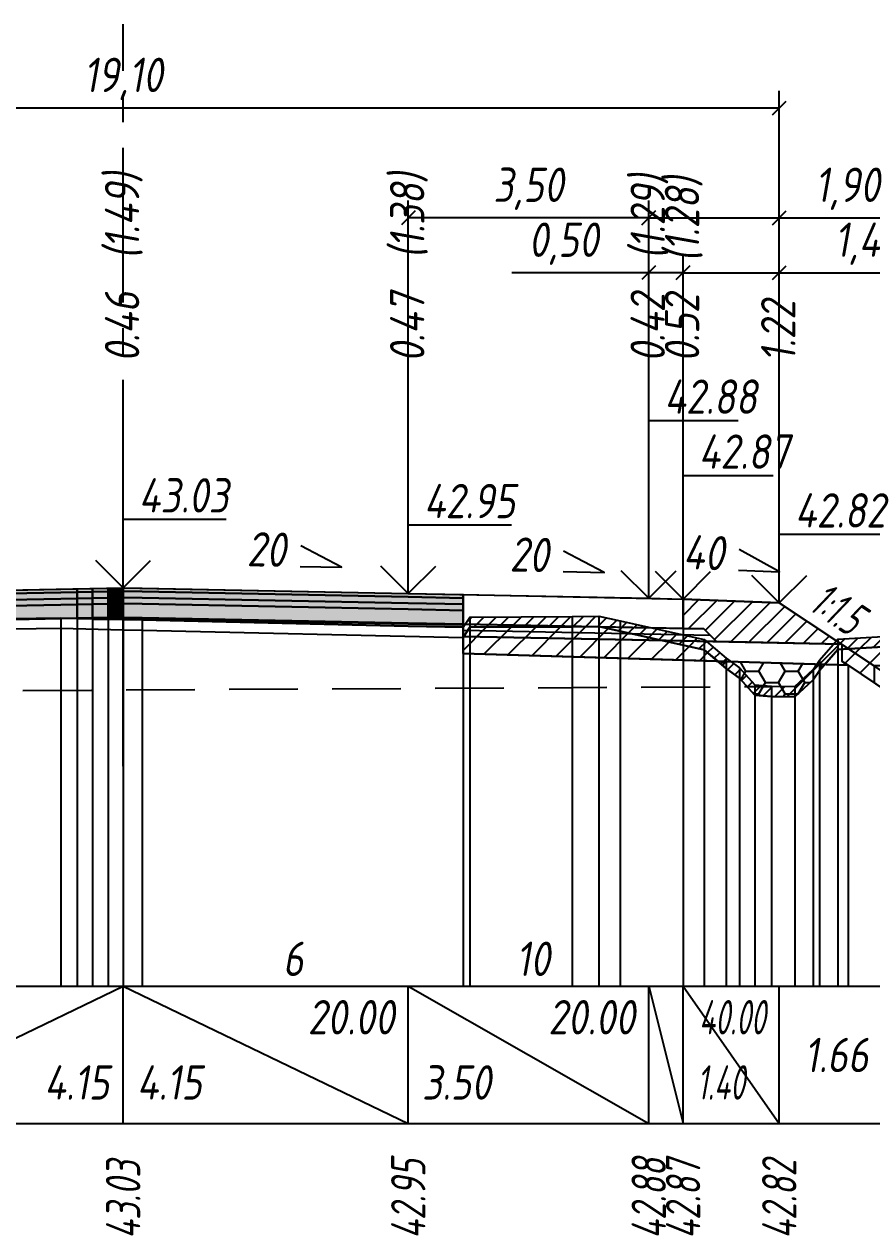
# Model space of a CAD drawing. Extents: x -717 to 1451, y -133302 to 233.
# Drawn here: x 154.7 to 216.3, y -88394.2 to -88306 of the extents above; entities that cross this region are included whole.
import ezdxf
from ezdxf.enums import TextEntityAlignment as Align

# ---------------------------------------------------------------- set-up
doc = ezdxf.new("R2010")
doc.units = 0
doc.linetypes.add('осевая2', pattern=[1.125, 0.75, -0.125, 0.125, -0.125])
doc.linetypes.add('штриховая', pattern=[0.75, 0.5, -0.25])
for name, color, linetype in [('Интерполированный поперечник', 2, 'Continuous'), ('Код_514', 1, 'Continuous'), ('Контур_0', 7, 'Continuous'), ('Контур_2521', 7, 'Continuous'), ('Контур_2564', 7, 'Continuous'), ('Контур_2660', 7, 'Continuous'), ('Контур_2665', 7, 'Continuous'), ('Контур_400', 7, 'Continuous'), ('Контур_508', 7, 'Continuous'), ('Контур_512', 7, 'Continuous'), ('Контур_513', 7, 'Continuous'), ('Контур_818', 7, 'Continuous'), ('Красный поперечник', 1, 'Continuous'), ('Объём_2501', 7, 'Continuous'), ('Объём_2564', 7, 'Continuous'), ('Объём_2650', 7, 'Continuous'), ('Объём_2660', 7, 'Continuous'), ('Объём_2661', 7, 'Continuous'), ('Объём_2665', 7, 'Continuous'), ('Объём_2666', 7, 'Continuous'), ('Объём_2667', 7, 'Continuous'), ('Объём_2668', 7, 'Continuous'), ('Объём_2669', 7, 'Continuous'), ('Объём_2675', 7, 'Continuous'), ('Объём_2753', 7, 'Continuous'), ('Ось', 1, 'осевая2'), ('Откосы', 7, 'Continuous'), ('Отметки покрытия', 7, 'Continuous'), ('Рабочие отметки', 7, 'Continuous'), ('Рабочие отметки доп.', 7, 'Continuous'), ('Слои выравнивания', 7, 'Continuous'), ('Таблица', 7, 'Continuous'), ('Уклоны проезжей части', 7, 'Continuous'), ('Черный поперечник', 3, 'Continuous')]:
    doc.layers.add(name, color=color, linetype=linetype)
for name, color, linetype, true_color in [('Контур_2540', 2, 'Continuous', 0xffff00), ('Контур_2560', 2, 'Continuous', 0xffff00), ('Контур_2561', 7, 'Continuous', 0xff8040), ('Контур_2562', 3, 'Continuous', 0x00ff00), ('Контур_2563', 7, 'Continuous', 0xff8000), ('Контур_2570', 7, 'Continuous', 0x80ff00), ('Контур_2583', 3, 'Continuous', 0x00ff00), ('Контур_2725', 7, 'Continuous', 0x323232), ('Контур_2736', 4, 'Continuous', 0x00ffff), ('Контур_2737', 4, 'Continuous', 0x00ffff), ('Контур_2738', 4, 'Continuous', 0x00ffff), ('Контур_2739', 4, 'Continuous', 0x00ffff), ('Контур_2745', 7, 'Continuous', 0xa4ffff), ('Контур_2747', 4, 'Continuous', 0x00ffff), ('Контур_2748', 4, 'Continuous', 0x00ffff), ('Контур_2749', 4, 'Continuous', 0x00ffff), ('Контур_2760', 7, 'Continuous', 0x323232), ('Контур_2761', 7, 'Continuous', 0x323232), ('Контур_2762', 7, 'Continuous', 0x323232), ('Контур_2763', 7, 'Continuous', 0x323232), ('Контур_2764', 7, 'Continuous', 0x323232), ('Контур_2765', 7, 'Continuous', 0x323232), ('Контур_402', 7, 'Continuous', 0xff6464), ('Контур_703', 4, 'Continuous', 0x00ffff), ('Контур_705', 4, 'Continuous', 0x00ffff), ('Объём_2500', 7, 'Continuous', 0xc0c0c0), ('Объём_2520', 7, 'Continuous', 0x80ffff), ('Объём_2540', 2, 'Continuous', 0xffff00), ('Объём_2560', 2, 'Continuous', 0xffff00), ('Объём_2561', 7, 'Continuous', 0xff8040), ('Объём_2562', 3, 'Continuous', 0x00ff00), ('Объём_2563', 7, 'Continuous', 0xff8000), ('Объём_2570', 7, 'Continuous', 0x80ff00), ('Объём_2583', 3, 'Continuous', 0x00ff00), ('Объём_2593', 3, 'Continuous', 0x00ff00), ('Объём_2600', 7, 'Continuous', 0x808000), ('Объём_2746', 2, 'Continuous', 0xffff00)]:
    doc.layers.add(name, color=color, linetype=linetype, true_color=true_color)
doc.styles.get("Standard").update_dxf_attribs({"font": 'txt', "height": 2.5})
doc.styles.add('М', font='romand.shx', dxfattribs={"width": 0.8, "oblique": 10, "height": 2.5})
doc.dimstyles.new('ISO-25', dxfattribs={"dimtxt": 2.5, "dimasz": 2.5, "dimexe": 1.25, "dimexo": 0.625, "dimtad": 1, "dimtxsty": 'Standard', "dimcen": 2.5, "dimadec": 0, "dimazin": 0, "dimtfac": 1, "dimtmove": 0, "dimatfit": 3, "dimfxl": 1, "dimarcsym": 0})

# ---------------------------------------------------------------- blocks, each defined once
blk = doc.blocks.new('_Oblique')
at = {"color": 0, "linetype": 'ByBlock', "lineweight": -2}
blk.add_line((-0.5, -0.5), (0.5, 0.5), dxfattribs=at)
blk = doc.blocks.new('*D1723')
at = {"color": 0, "lineweight": -2, "transparency": 16777216}
for p, q in [((202.607, -88347.243), (202.607, -88322.803)), ((209.607, -88347.523), (209.607, -88322.803)), ((202.607, -88324.053), (209.607, -88324.053)), ((209.607, -88324.053), (219.548, -88324.053))]:
    blk.add_line(p, q, dxfattribs=at)
at = {"layer": 'Defpoints', "color": 0, "transparency": 16777216}
for p in [(209.607, -88324.053), (202.607, -88347.868), (209.607, -88348.148)]:
    blk.add_point(p, dxfattribs=at)
at = {"color": 0, "lineweight": -2, "transparency": 16777216, "rotation": 180}
blk.add_blockref('_Oblique', (202.607, -88324.053), dxfattribs=at)
at = {"color": 0, "lineweight": -2, "transparency": 16777216}
blk.add_blockref('_Oblique', (209.607, -88324.053), dxfattribs=at)
at = {"color": 0, "transparency": 16777216, "insert": (216.008, -88321.94), "char_height": 2.5, "width": 8.75, "attachment_point": 5, "style": 'М'}
blk.add_mtext('1,40', dxfattribs=at)
blk = doc.blocks.new('*D1725')
at = {"color": 0, "lineweight": -2, "transparency": 16777216}
for p, q in [((200.107, -88347.193), (200.107, -88322.803)), ((202.607, -88347.243), (202.607, -88322.803)), ((200.107, -88324.053), (190.15, -88324.053)), ((202.607, -88324.053), (200.107, -88324.053))]:
    blk.add_line(p, q, dxfattribs=at)
at = {"layer": 'Defpoints', "color": 0, "transparency": 16777216}
for p in [(202.607, -88324.053), (200.107, -88347.818), (202.607, -88347.868)]:
    blk.add_point(p, dxfattribs=at)
at = {"color": 0, "lineweight": -2, "transparency": 16777216, "rotation": 180}
blk.add_blockref('_Oblique', (200.107, -88324.053), dxfattribs=at)
at = {"color": 0, "lineweight": -2, "transparency": 16777216}
blk.add_blockref('_Oblique', (202.607, -88324.053), dxfattribs=at)
at = {"color": 0, "transparency": 16777216, "insert": (193.912, -88321.94), "char_height": 2.5, "width": 9.16667, "attachment_point": 5, "style": 'М'}
blk.add_mtext('0,50', dxfattribs=at)
blk = doc.blocks.new('*D1727')
at = {"color": 0, "lineweight": -2, "transparency": 16777216}
for p, q in [((182.607, -88346.843), (182.607, -88318.803)), ((200.107, -88347.193), (200.107, -88318.803)), ((200.107, -88320.053), (182.607, -88320.053))]:
    blk.add_line(p, q, dxfattribs=at)
at = {"layer": 'Defpoints', "color": 0, "transparency": 16777216}
for p in [(182.607, -88320.053), (182.607, -88347.468), (200.107, -88347.818)]:
    blk.add_point(p, dxfattribs=at)
at = {"color": 0, "lineweight": -2, "transparency": 16777216, "rotation": 180}
blk.add_blockref('_Oblique', (182.607, -88320.053), dxfattribs=at)
at = {"color": 0, "lineweight": -2, "transparency": 16777216}
blk.add_blockref('_Oblique', (200.107, -88320.053), dxfattribs=at)
at = {"color": 0, "transparency": 16777216, "insert": (191.357, -88317.94), "char_height": 2.5, "width": 9.58333, "attachment_point": 5, "style": 'М'}
blk.add_mtext('3,50', dxfattribs=at)
blk = doc.blocks.new('*D1728')
at = {"color": 0, "lineweight": -2, "transparency": 16777216}
for p, q in [((200.107, -88347.193), (200.107, -88318.803)), ((209.607, -88347.523), (209.607, -88318.803)), ((200.107, -88320.053), (209.607, -88320.053)), ((209.607, -88320.053), (218.109, -88320.053))]:
    blk.add_line(p, q, dxfattribs=at)
at = {"layer": 'Defpoints', "color": 0, "transparency": 16777216}
for p in [(200.107, -88320.053), (200.107, -88347.818), (209.607, -88348.148)]:
    blk.add_point(p, dxfattribs=at)
at = {"color": 0, "lineweight": -2, "transparency": 16777216, "rotation": 180}
blk.add_blockref('_Oblique', (200.107, -88320.053), dxfattribs=at)
at = {"color": 0, "lineweight": -2, "transparency": 16777216}
blk.add_blockref('_Oblique', (209.607, -88320.053), dxfattribs=at)
at = {"color": 0, "transparency": 16777216, "insert": (214.569, -88317.94), "char_height": 2.5, "width": 8.75, "attachment_point": 5, "style": 'М'}
blk.add_mtext('1,90', dxfattribs=at)
blk = doc.blocks.new('*D1730')
at = {"color": 0, "lineweight": -2, "transparency": 16777216}
for p, q in [((114.107, -88347.523), (114.107, -88310.803)), ((209.607, -88347.523), (209.607, -88310.803)), ((114.107, -88312.053), (209.607, -88312.053))]:
    blk.add_line(p, q, dxfattribs=at)
at = {"layer": 'Defpoints', "color": 0, "transparency": 16777216}
for p in [(209.607, -88312.053), (114.107, -88348.148), (209.607, -88348.148)]:
    blk.add_point(p, dxfattribs=at)
at = {"color": 0, "lineweight": -2, "transparency": 16777216, "rotation": 180}
blk.add_blockref('_Oblique', (114.107, -88312.053), dxfattribs=at)
at = {"color": 0, "lineweight": -2, "transparency": 16777216}
blk.add_blockref('_Oblique', (209.607, -88312.053), dxfattribs=at)
at = {"color": 0, "transparency": 16777216, "insert": (161.857, -88309.94), "char_height": 2.5, "width": 10.41667, "attachment_point": 5, "style": 'М'}
blk.add_mtext('19,10', dxfattribs=at)

msp = doc.modelspace()

# ---------------------------------------------------------------- hatches: boundary and pattern name
at = {"layer": 'Объём_2563'}
h = msp.add_hatch(dxfattribs=at)
h.set_pattern_fill('ANSI31', color=256, scale=0.3)
h.paths.add_polyline_path([(205.026, -88350.903), (204.107, -88349.985), (202.607, -88349.955), (202.607, -88347.805), (209.607, -88348.085), (214.107, -88351.085)])
at = {"layer": 'Объём_2570'}
h = msp.add_hatch(dxfattribs=at)
h.set_pattern_fill('ANSI31', color=256, scale=0.2)
h.paths.add_polyline_path([(224.438, -88351.36), (217.177, -88351.296), (213.864, -88351.479), (212.535, -88353.015), (212.079, -88353.687), (210.745, -88354.932), (209.043, -88354.903), (207.835, -88354.794), (206.71, -88353.571), (205.735, -88352.855), (204.147, -88351.501), (198.031, -88350.138), (196.464, -88349.814), (194.524, -88349.837), (187.097, -88349.867), (186.597, -88350.616), (186.597, -88349.866), (187.097, -88349.117), (194.524, -88349.087), (196.464, -88349.064), (198.031, -88349.388), (204.147, -88350.751), (205.735, -88352.105), (206.71, -88352.821), (207.835, -88354.044), (209.043, -88354.153), (210.745, -88354.182), (212.079, -88352.937), (212.535, -88352.265), (213.864, -88350.729), (217.177, -88350.546), (224.438, -88350.61)])
at = {"layer": 'Объём_2600'}
h = msp.add_hatch(dxfattribs=at)
h.set_pattern_fill('ANSI31', color=6, scale=0.4)
h.paths.add_polyline_path([(187.097, -88349.867), (194.524, -88349.837), (196.464, -88349.814), (198.031, -88350.138), (204.147, -88351.501), (205.129, -88352.338), (186.597, -88351.782), (186.597, -88350.616)])
h = msp.add_hatch(dxfattribs=at)
h.set_pattern_fill('ANSI31', color=6, scale=0.4)
h.paths.add_polyline_path([(221.334, -88352.679), (216.499, -88352.679), (216.499, -88353.881), (214.611, -88352.623), (212.918, -88352.572), (213.864, -88351.479), (217.177, -88351.296), (223.666, -88351.353), (223.666, -88352.326), (221.334, -88353.881)])
h = msp.add_hatch(dxfattribs=at)
h.set_pattern_fill('HONEY', color=5, scale=0.3)
h.paths.add_polyline_path([(206.71, -88353.571), (205.735, -88352.855), (205.129, -88352.338), (212.918, -88352.572), (212.535, -88353.015), (212.079, -88353.687), (210.745, -88354.932), (209.043, -88354.903), (207.835, -88354.794)])
at = {"layer": 'Слои выравнивания'}
for color, points in [(2, [(128.49, -88347.657), (128.753, -88347.652), (141.107, -88347.405), (141.211, -88347.403), (157.323, -88347.081), (158.503, -88347.057), (158.503, -88347.307), (157.323, -88347.331), (141.211, -88347.653), (141.107, -88347.655), (128.753, -88347.902), (128.49, -88347.907)]), (3, [(128.49, -88347.907), (128.753, -88347.902), (141.107, -88347.655), (141.211, -88347.653), (157.323, -88347.331), (158.503, -88347.307), (158.503, -88347.757), (157.323, -88347.781), (141.211, -88348.103), (141.107, -88348.105), (128.753, -88348.352), (128.49, -88348.357)]), (2, [(158.503, -88347.057), (159.634, -88347.035), (159.634, -88347.285), (158.503, -88347.307)]), (3, [(158.503, -88347.307), (159.634, -88347.285), (159.634, -88347.735), (158.503, -88347.757)]), (2, [(159.634, -88347.035), (160.765, -88347.012), (160.765, -88347.262), (159.634, -88347.285)]), (3, [(159.634, -88347.285), (160.765, -88347.262), (160.765, -88347.712), (159.634, -88347.735)]), (2, [(160.765, -88347.012), (161.857, -88346.99), (161.857, -88347.24), (160.765, -88347.262)]), (3, [(160.765, -88347.262), (161.857, -88347.24), (161.857, -88347.69), (160.765, -88347.712)]), (2, [(161.857, -88346.99), (163.24, -88347.018), (182.607, -88347.405), (186.597, -88347.485), (186.597, -88347.735), (182.607, -88347.655), (163.24, -88347.268), (161.857, -88347.24)]), (3, [(161.857, -88347.24), (163.24, -88347.268), (182.607, -88347.655), (186.597, -88347.735), (186.597, -88348.185), (182.607, -88348.105), (163.24, -88347.718), (161.857, -88347.69)]), (4, [(128.49, -88348.357), (128.753, -88348.352), (141.107, -88348.105), (141.211, -88348.103), (157.323, -88347.781), (158.503, -88347.757), (158.503, -88348.207), (157.323, -88348.231), (141.211, -88348.553), (141.107, -88348.555), (128.753, -88348.802), (128.49, -88348.807)]), (5, [(128.49, -88348.807), (128.753, -88348.802), (141.107, -88348.555), (141.211, -88348.553), (157.323, -88348.231), (158.503, -88348.207), (158.503, -88349.207), (157.323, -88349.231), (141.211, -88349.553), (141.107, -88349.555), (128.753, -88349.802), (128.49, -88349.807)]), (4, [(158.503, -88347.757), (159.634, -88347.735), (159.634, -88348.185), (158.503, -88348.207)]), (5, [(158.503, -88348.207), (159.634, -88348.185), (159.634, -88349.185), (158.503, -88349.207)]), (4, [(159.634, -88347.735), (160.765, -88347.712), (160.765, -88348.162), (159.634, -88348.185)]), (5, [(159.634, -88348.185), (160.765, -88348.162), (160.765, -88349.162), (159.634, -88349.185)]), (4, [(160.765, -88347.712), (161.857, -88347.69), (161.857, -88348.14), (160.765, -88348.162)]), (5, [(160.765, -88348.162), (161.857, -88348.14), (161.857, -88349.14), (160.765, -88349.162)]), (4, [(161.857, -88347.69), (163.24, -88347.718), (182.607, -88348.105), (186.597, -88348.185), (186.597, -88348.635), (182.607, -88348.555), (163.24, -88348.168), (161.857, -88348.14)]), (5, [(161.857, -88348.14), (163.24, -88348.168), (182.607, -88348.555), (186.597, -88348.635), (186.597, -88349.635), (182.607, -88349.555), (163.24, -88349.168), (161.857, -88349.14)]), (7, [(160.765, -88349.162), (161.857, -88349.14), (161.857, -88349.19), (160.765, -88349.212)]), (7, [(161.857, -88349.14), (163.24, -88349.168), (182.607, -88349.555), (186.597, -88349.635), (186.597, -88349.685), (182.607, -88349.605), (163.24, -88349.218), (161.857, -88349.19)]), (7, [(158.503, -88349.207), (159.634, -88349.185), (159.634, -88349.235), (158.503, -88349.257)]), (7, [(159.634, -88349.185), (160.765, -88349.162), (160.765, -88349.212), (159.634, -88349.235)]), (6, [(159.634, -88349.235), (160.765, -88349.212), (160.765, -88349.262), (159.634, -88349.285)]), (6, [(160.765, -88349.212), (161.857, -88349.19), (161.857, -88349.288), (160.765, -88349.262)]), (6, [(161.857, -88349.19), (163.24, -88349.218), (182.607, -88349.605), (186.597, -88349.685), (186.597, -88349.866), (182.607, -88349.773), (163.24, -88349.322), (161.857, -88349.288)])]:
    msp.add_hatch(color=color, dxfattribs=at).paths.add_polyline_path(points)

# ---------------------------------------------------------------- linework, layer by layer
at = {"layer": 'Интерполированный поперечник', "linetype": 'штриховая', "ltscale": 10, "flags": 128}
msp.add_lwpolyline([(109.566, -88354.701), (209.047, -88354.169)], dxfattribs=at)
at = {"layer": 'Код_514'}
for p, q in [((141.107, -88386), (161.857, -88376)), ((161.857, -88386), (161.857, -88376)), ((161.857, -88376), (182.607, -88386)), ((182.607, -88386), (182.607, -88376)), ((182.607, -88376), (200.107, -88386)), ((200.107, -88386), (200.107, -88376)), ((200.107, -88376), (202.607, -88386)), ((202.607, -88386), (202.607, -88376)), ((202.607, -88376), (209.607, -88386)), ((209.607, -88386), (209.607, -88376))]:
    msp.add_line(p, q, dxfattribs=at)
at = {"layer": 'Контур_0', "flags": 128}
for points in [[(186.597, -88347.485), (202.607, -88347.805), (202.607, -88349.955), (186.597, -88349.635), (186.597, -88347.485), (186.597, -88347.485)], [(209.607, -88348.085), (213.758, -88350.852), (213.758, -88350.852), (213.758, -88350.852), (213.758, -88350.852), (213.758, -88350.852), (213.758, -88350.852), (213.758, -88350.852), (213.758, -88350.852), (213.758, -88350.852), (213.758, -88350.852), (213.758, -88350.852), (213.758, -88350.852), (213.758, -88350.852), (213.758, -88350.852), (217.916, -88353.624)], [(209.607, -88348.085), (213.758, -88350.852), (213.758, -88350.852), (213.758, -88350.852), (213.758, -88350.852), (213.758, -88350.852), (213.758, -88350.852), (213.758, -88350.852), (213.758, -88350.852), (213.758, -88350.852), (213.758, -88350.852), (213.758, -88350.852), (213.758, -88350.852), (213.758, -88350.852), (213.758, -88350.852), (217.916, -88353.624)], [(202.607, -88350.855), (186.597, -88350.535), (186.597, -88349.635), (204.107, -88349.985), (205.026, -88350.903), (202.607, -88350.855), (202.607, -88350.855)], [(202.607, -88349.955), (204.107, -88349.985), (205.026, -88350.903), (214.107, -88351.085)]]:
    msp.add_lwpolyline(points, dxfattribs=at)
at = {"layer": 'Контур_2521', "color": 250, "flags": 128}
msp.add_lwpolyline([(186.597, -88350.085), (204.567, -88350.444)], dxfattribs=at)
at = {"layer": 'Контур_2540', "flags": 128}
msp.add_lwpolyline([(200.107, -88350.805), (214.107, -88351.085), (214.166, -88351.124), (214.166, -88352.326), (214.611, -88352.623), (186.597, -88351.782), (186.597, -88350.535), (200.107, -88350.805), (200.107, -88350.805)], dxfattribs=at)
at = {"layer": 'Контур_2560', "flags": 128}
msp.add_lwpolyline([(202.607, -88347.805), (209.607, -88348.085), (209.607, -88348.085), (209.607, -88348.085)], dxfattribs=at)
at = {"layer": 'Контур_2561', "flags": 128}
msp.add_lwpolyline([(202.607, -88347.805), (202.607, -88347.805), (209.607, -88348.085), (209.607, -88348.085), (202.607, -88347.805)], dxfattribs=at)
at = {"layer": 'Контур_2562', "flags": 128}
msp.add_lwpolyline([(209.607, -88348.085), (209.607, -88348.085), (209.607, -88348.085), (209.607, -88348.085), (209.607, -88348.085)], dxfattribs=at)
at = {"layer": 'Контур_2563', "flags": 128}
msp.add_lwpolyline([(205.026, -88350.903), (204.107, -88349.985), (202.607, -88349.955), (202.607, -88347.805), (209.607, -88348.085), (214.107, -88351.085), (205.026, -88350.903), (205.026, -88350.903)], dxfattribs=at)
at = {"layer": 'Контур_2564', "flags": 128}
msp.add_lwpolyline([(202.607, -88347.805), (209.607, -88348.085)], dxfattribs=at)
at = {"layer": 'Контур_2570', "flags": 128}
msp.add_lwpolyline([(141.211, -88350.154), (157.323, -88349.929), (161.857, -88350.038), (163.24, -88350.072), (186.597, -88350.616), (187.097, -88349.867), (194.524, -88349.837), (196.464, -88349.814), (198.031, -88350.138), (204.147, -88351.501), (205.735, -88352.855), (206.71, -88353.571), (207.835, -88354.794), (209.043, -88354.903), (210.745, -88354.932), (212.079, -88353.687), (212.535, -88353.015), (213.864, -88351.479), (217.177, -88351.296), (233.133, -88351.436), (249.438, -88351.061)], dxfattribs=at)
at = {"layer": 'Контур_2583', "flags": 128}
msp.add_lwpolyline([(217.916, -88353.624), (214.166, -88351.124), (214.166, -88352.326), (217.613, -88354.624), (217.916, -88354.624), (217.916, -88353.624)], dxfattribs=at)
at = {"layer": 'Контур_2660', "flags": 128}
msp.add_lwpolyline([(186.597, -88351.782), (214.611, -88352.623)], dxfattribs=at)
at = {"layer": 'Контур_2665', "flags": 128}
msp.add_lwpolyline([(209.607, -88348.085), (209.607, -88348.085)], dxfattribs=at)
at = {"layer": 'Контур_2725', "flags": 128}
msp.add_lwpolyline([(128.49, -88349.807), (128.753, -88349.802), (141.107, -88349.555), (141.211, -88349.553), (157.323, -88349.231), (158.503, -88349.207), (158.503, -88349.257), (159.634, -88349.235), (159.634, -88349.285), (160.765, -88349.262), (161.857, -88349.288), (163.24, -88349.322), (182.607, -88349.773), (186.597, -88349.866)], dxfattribs=at)
at = {"layer": 'Контур_2736', "flags": 128}
for points in [[(209.607, -88348.085), (213.758, -88350.852)], [(213.758, -88350.852), (217.916, -88353.624)]]:
    msp.add_lwpolyline(points, dxfattribs=at)
at = {"layer": 'Контур_2737', "flags": 128}
msp.add_lwpolyline([(213.758, -88350.852), (213.758, -88350.852)], dxfattribs=at)
at = {"layer": 'Контур_2738', "flags": 128}
msp.add_lwpolyline([(213.758, -88350.852), (213.758, -88350.852)], dxfattribs=at)
at = {"layer": 'Контур_2739', "flags": 128}
msp.add_lwpolyline([(213.758, -88350.852), (213.758, -88350.852)], dxfattribs=at)
at = {"layer": 'Контур_2745', "flags": 128}
msp.add_lwpolyline([(213.758, -88350.852), (213.758, -88350.852)], dxfattribs=at)
msp.add_lwpolyline([(213.758, -88350.852), (213.758, -88350.852)], dxfattribs=at)
msp.add_lwpolyline([(213.758, -88350.852), (213.758, -88350.852)], dxfattribs=at)
msp.add_lwpolyline([(213.758, -88350.852), (213.758, -88350.852)], dxfattribs=at)
msp.add_lwpolyline([(213.758, -88350.852), (213.758, -88350.852)], dxfattribs=at)
msp.add_lwpolyline([(213.758, -88350.852), (213.758, -88350.852)], dxfattribs=at)
at = {"layer": 'Контур_2747', "flags": 128}
msp.add_lwpolyline([(213.758, -88350.852), (213.758, -88350.852)], dxfattribs=at)
at = {"layer": 'Контур_2748', "flags": 128}
msp.add_lwpolyline([(213.758, -88350.852), (213.758, -88350.852)], dxfattribs=at)
at = {"layer": 'Контур_2749', "flags": 128}
msp.add_lwpolyline([(213.758, -88350.852), (213.758, -88350.852)], dxfattribs=at)
at = {"layer": 'Контур_2760', "flags": 128}
msp.add_lwpolyline([(128.49, -88347.657), (128.753, -88347.652), (141.107, -88347.405), (141.211, -88347.403), (157.323, -88347.081), (158.503, -88347.057), (159.634, -88347.035), (160.765, -88347.012), (161.857, -88346.99), (163.24, -88347.018), (182.607, -88347.405), (186.597, -88347.485)], dxfattribs=at)
at = {"layer": 'Контур_2761', "flags": 128}
msp.add_lwpolyline([(128.49, -88347.907), (128.753, -88347.902), (141.107, -88347.655), (141.211, -88347.653), (157.323, -88347.331), (158.503, -88347.307), (159.634, -88347.285), (160.765, -88347.262), (161.857, -88347.24), (163.24, -88347.268), (182.607, -88347.655), (186.597, -88347.735)], dxfattribs=at)
at = {"layer": 'Контур_2762', "flags": 128}
msp.add_lwpolyline([(128.49, -88348.357), (128.753, -88348.352), (141.107, -88348.105), (141.211, -88348.103), (157.323, -88347.781), (158.503, -88347.757), (159.634, -88347.735), (160.765, -88347.712), (161.857, -88347.69), (163.24, -88347.718), (182.607, -88348.105), (186.597, -88348.185)], dxfattribs=at)
at = {"layer": 'Контур_2763', "flags": 128}
msp.add_lwpolyline([(128.49, -88348.807), (128.753, -88348.802), (141.107, -88348.555), (141.211, -88348.553), (157.323, -88348.231), (158.503, -88348.207), (159.634, -88348.185), (160.765, -88348.162), (161.857, -88348.14), (163.24, -88348.168), (182.607, -88348.555), (186.597, -88348.635)], dxfattribs=at)
at = {"layer": 'Контур_2764', "flags": 128}
msp.add_lwpolyline([(158.503, -88349.207), (159.634, -88349.185), (160.765, -88349.162), (161.857, -88349.14), (163.24, -88349.168), (182.607, -88349.555), (186.597, -88349.635)], dxfattribs=at)
at = {"layer": 'Контур_2765', "flags": 128}
msp.add_lwpolyline([(159.634, -88349.235), (160.765, -88349.212), (161.857, -88349.19), (163.24, -88349.218), (182.607, -88349.605), (186.597, -88349.685)], dxfattribs=at)
at = {"layer": 'Контур_400', "flags": 128}
for points in [[(121.107, -88347.805), (123.607, -88347.755), (123.607, -88347.755), (123.607, -88347.755), (123.607, -88347.755), (123.607, -88347.755), (123.607, -88347.755), (141.107, -88347.405), (161.857, -88346.99)], [(161.857, -88346.99), (182.607, -88347.405), (200.107, -88347.755), (200.107, -88347.755), (200.107, -88347.755), (200.107, -88347.755), (200.107, -88347.755), (200.107, -88347.755), (202.607, -88347.805)]]:
    msp.add_lwpolyline(points, dxfattribs=at)
at = {"layer": 'Контур_402', "flags": 128}
msp.add_lwpolyline([(107.216, -88352.679), (128.49, -88352.041), (128.49, -88349.807), (158.503, -88349.207), (158.503, -88349.257), (159.634, -88349.235), (159.634, -88349.285), (160.765, -88349.262), (161.857, -88349.288), (163.24, -88349.322), (186.597, -88349.866), (186.597, -88351.782), (214.611, -88352.623)], dxfattribs=at)
at = {"layer": 'Контур_508', "flags": 128}
msp.add_lwpolyline([(105, -88354.157), (107.216, -88352.679), (128.49, -88352.041), (128.49, -88349.807), (158.503, -88349.207), (158.503, -88349.257), (159.634, -88349.235), (159.634, -88349.285), (160.765, -88349.262), (161.857, -88349.288), (163.24, -88349.322), (186.597, -88349.866), (186.597, -88351.782), (214.611, -88352.623), (217.613, -88354.624), (217.916, -88354.624), (219.916, -88354.624), (220.219, -88354.624), (223.666, -88352.326), (223.666, -88351.124), (224.438, -88350.61)], dxfattribs=at)
at = {"layer": 'Контур_512', "flags": 128}
msp.add_lwpolyline([(186.597, -88351.782), (214.611, -88352.623), (217.613, -88354.624), (217.916, -88354.624), (219.916, -88354.624), (220.219, -88354.624), (223.666, -88352.326), (223.666, -88351.124), (224.438, -88350.61)], dxfattribs=at)
at = {"layer": 'Контур_513', "flags": 128}
msp.add_lwpolyline([(105, -88354.157), (107.216, -88352.679), (128.49, -88352.041), (128.49, -88349.807), (158.503, -88349.207), (158.503, -88349.257), (159.634, -88349.235), (159.634, -88349.285), (160.765, -88349.262), (161.857, -88349.288), (163.24, -88349.322), (186.597, -88349.866), (186.597, -88351.782), (214.611, -88352.623), (217.613, -88354.624), (217.916, -88354.624), (219.916, -88354.624), (220.219, -88354.624), (223.666, -88352.326), (223.666, -88351.124), (224.438, -88350.61)], dxfattribs=at)
at = {"layer": 'Контур_703', "flags": 128}
msp.add_lwpolyline([(209.607, -88348.085), (213.758, -88350.852)], dxfattribs=at)
at = {"layer": 'Контур_705', "flags": 128}
msp.add_lwpolyline([(213.758, -88350.852), (213.758, -88350.852)], dxfattribs=at)
at = {"layer": 'Контур_818', "flags": 128}
msp.add_lwpolyline([(141.211, -88350.154), (157.323, -88349.929), (161.857, -88350.038), (163.24, -88350.072), (186.597, -88350.616), (187.097, -88349.867), (194.524, -88349.837), (196.464, -88349.814), (198.031, -88350.138), (204.147, -88351.501), (205.735, -88352.855), (206.71, -88353.571), (207.835, -88354.794), (209.043, -88354.903), (210.745, -88354.932), (212.079, -88353.687), (212.535, -88353.015), (213.864, -88351.479), (217.177, -88351.296), (224.438, -88351.36)], dxfattribs=at)
at = {"layer": 'Красный поперечник'}
for p, q in [((141.107, -88347.405), (161.857, -88346.99)), ((161.857, -88346.99), (182.607, -88347.405)), ((182.607, -88347.405), (200.107, -88347.755)), ((200.107, -88347.755), (202.607, -88347.805)), ((202.607, -88347.805), (209.607, -88348.085)), ((209.607, -88348.085), (217.916, -88353.624)), ((186.597, -88351.782), (186.597, -88376)), ((214.611, -88352.623), (214.611, -88376))]:
    msp.add_line(p, q, dxfattribs=at)
at = {"layer": 'Объём_2500', "flags": 128}
msp.add_lwpolyline([(186.597, -88347.485), (202.607, -88347.805), (202.607, -88349.955), (186.597, -88349.635), (186.597, -88347.485), (186.597, -88347.485)], dxfattribs=at)
at = {"layer": 'Объём_2501', "flags": 128}
for points in [[(121.107, -88347.805), (123.607, -88347.755), (123.607, -88347.755), (123.607, -88347.755), (123.607, -88347.755), (123.607, -88347.755), (123.607, -88347.755), (141.107, -88347.405), (161.857, -88346.99)], [(161.857, -88346.99), (182.607, -88347.405), (200.107, -88347.755), (200.107, -88347.755), (200.107, -88347.755), (200.107, -88347.755), (200.107, -88347.755), (200.107, -88347.755), (202.607, -88347.805)]]:
    msp.add_lwpolyline(points, dxfattribs=at)
at = {"layer": 'Объём_2520', "color": 250, "flags": 128}
msp.add_lwpolyline([(202.607, -88350.855), (186.597, -88350.535), (186.597, -88349.635), (204.107, -88349.985), (205.026, -88350.903), (202.607, -88350.855), (202.607, -88350.855)], dxfattribs=at)
at = {"layer": 'Объём_2540', "flags": 128}
msp.add_lwpolyline([(200.107, -88350.805), (214.107, -88351.085), (214.166, -88351.124), (214.166, -88352.326), (214.611, -88352.623), (186.597, -88351.782), (186.597, -88350.535), (200.107, -88350.805), (200.107, -88350.805)], dxfattribs=at)
at = {"layer": 'Объём_2560', "flags": 128}
msp.add_lwpolyline([(202.607, -88347.805), (209.607, -88348.085), (209.607, -88348.085), (209.607, -88348.085)], dxfattribs=at)
at = {"layer": 'Объём_2561', "flags": 128}
msp.add_lwpolyline([(202.607, -88347.805), (202.607, -88347.805), (209.607, -88348.085), (209.607, -88348.085), (202.607, -88347.805)], dxfattribs=at)
at = {"layer": 'Объём_2562', "flags": 128}
msp.add_lwpolyline([(209.607, -88348.085), (209.607, -88348.085), (209.607, -88348.085), (209.607, -88348.085), (209.607, -88348.085)], dxfattribs=at)
at = {"layer": 'Объём_2563', "color": 250, "flags": 128}
msp.add_lwpolyline([(205.026, -88350.903), (204.107, -88349.985), (202.607, -88349.955), (202.607, -88347.805), (209.607, -88348.085), (214.107, -88351.085), (205.026, -88350.903), (205.026, -88350.903)], dxfattribs=at)
at = {"layer": 'Объём_2564', "flags": 128}
msp.add_lwpolyline([(202.607, -88347.805), (209.607, -88348.085)], dxfattribs=at)
at = {"layer": 'Объём_2570', "flags": 128}
msp.add_lwpolyline([(217.177, -88351.296), (213.864, -88351.479), (212.535, -88353.015), (212.079, -88353.687), (210.745, -88354.932), (209.043, -88354.903), (207.835, -88354.794), (206.71, -88353.571), (205.735, -88352.855), (204.147, -88351.501), (198.031, -88350.138), (196.464, -88349.814), (194.524, -88349.837), (187.097, -88349.867), (186.597, -88350.616), (186.597, -88350.616), (186.597, -88349.866), (186.597, -88349.866), (187.097, -88349.117), (194.524, -88349.087), (196.464, -88349.064), (198.031, -88349.388), (204.147, -88350.751), (205.735, -88352.105), (206.71, -88352.821), (207.835, -88354.044), (209.043, -88354.153), (210.745, -88354.182), (212.079, -88352.937), (212.535, -88352.265), (213.864, -88350.729), (217.177, -88350.546)], dxfattribs=at)
at = {"layer": 'Объём_2583', "flags": 128}
msp.add_lwpolyline([(217.916, -88353.624), (214.166, -88351.124), (214.166, -88352.326), (217.613, -88354.624), (217.916, -88354.624), (217.916, -88353.624)], dxfattribs=at)
at = {"layer": 'Объём_2593', "flags": 128}
msp.add_lwpolyline([(214.166, -88351.124), (217.916, -88353.624)], dxfattribs=at)
at = {"layer": 'Объём_2600', "color": 5, "flags": 128}
msp.add_lwpolyline([(206.71, -88353.571), (205.735, -88352.855), (205.129, -88352.338), (212.918, -88352.572), (212.535, -88353.015), (212.079, -88353.687), (210.745, -88354.932), (209.043, -88354.903), (207.835, -88354.794), (206.71, -88353.571), (206.71, -88353.571)], dxfattribs=at)
at = {"layer": 'Объём_2650', "color": 6, "flags": 128}
for points in [[(187.097, -88349.867), (194.524, -88349.837), (196.464, -88349.814), (198.031, -88350.138), (204.147, -88351.501), (205.129, -88352.338), (186.597, -88351.782), (186.597, -88350.616), (187.097, -88349.867), (187.097, -88349.867)], [(221.334, -88352.679), (216.499, -88352.679), (216.499, -88353.881), (214.611, -88352.623), (212.918, -88352.572), (213.864, -88351.479), (217.177, -88351.296), (223.666, -88351.353), (223.666, -88352.326), (221.334, -88353.881), (221.334, -88352.679), (221.334, -88352.679)]]:
    msp.add_lwpolyline(points, dxfattribs=at)
at = {"layer": 'Объём_2660', "flags": 128}
msp.add_lwpolyline([(186.597, -88351.782), (214.611, -88352.623)], dxfattribs=at)
at = {"layer": 'Объём_2661', "flags": 128}
msp.add_lwpolyline([(209.607, -88348.085), (213.758, -88350.852), (216.499, -88352.679)], dxfattribs=at)
at = {"layer": 'Объём_2665', "flags": 128}
msp.add_lwpolyline([(209.607, -88348.085), (209.607, -88348.085)], dxfattribs=at)
at = {"layer": 'Объём_2666', "flags": 128}
for points in [[(209.607, -88348.085), (213.758, -88350.852)], [(213.758, -88350.852), (216.499, -88352.679)]]:
    msp.add_lwpolyline(points, dxfattribs=at)
at = {"layer": 'Объём_2667', "flags": 128}
msp.add_lwpolyline([(213.758, -88350.852), (213.758, -88350.852)], dxfattribs=at)
at = {"layer": 'Объём_2668', "flags": 128}
msp.add_lwpolyline([(213.758, -88350.852), (213.758, -88350.852)], dxfattribs=at)
at = {"layer": 'Объём_2669', "flags": 128}
msp.add_lwpolyline([(213.758, -88350.852), (213.758, -88350.852)], dxfattribs=at)
at = {"layer": 'Объём_2675', "flags": 128}
msp.add_lwpolyline([(213.758, -88350.852), (213.758, -88350.852)], dxfattribs=at)
msp.add_lwpolyline([(213.758, -88350.852), (213.758, -88350.852)], dxfattribs=at)
msp.add_lwpolyline([(213.758, -88350.852), (213.758, -88350.852)], dxfattribs=at)
msp.add_lwpolyline([(213.758, -88350.852), (213.758, -88350.852)], dxfattribs=at)
msp.add_lwpolyline([(213.758, -88350.852), (213.758, -88350.852)], dxfattribs=at)
msp.add_lwpolyline([(213.758, -88350.852), (213.758, -88350.852)], dxfattribs=at)
at = {"layer": 'Объём_2746', "flags": 128}
for points in [[(186.597, -88351.782), (186.597, -88350.616), (187.097, -88349.867), (194.524, -88349.837), (196.464, -88349.814), (198.031, -88350.138), (204.147, -88351.501), (205.129, -88352.338), (186.597, -88351.782), (186.597, -88351.782)], [(214.634, -88351.436), (217.916, -88353.624), (219.916, -88353.624), (223.328, -88351.35), (223.666, -88351.353), (223.666, -88352.326), (220.219, -88354.624), (217.613, -88354.624), (214.611, -88352.623), (212.918, -88352.572), (213.864, -88351.479), (214.634, -88351.436), (214.634, -88351.436)]]:
    msp.add_lwpolyline(points, dxfattribs=at)
at = {"layer": 'Объём_2753', "flags": 128}
msp.add_lwpolyline([(186.597, -88347.485), (186.597, -88347.485)], dxfattribs=at)
at = {"layer": 'Ось', "ltscale": 15}
msp.add_line((161.857, -88359.971), (161.857, -88305.961), dxfattribs=at)
at = {"layer": 'Откосы', "color": 1, "flags": 128}
for points in [[(174.746, -88345.431), (177.745, -88345.491), (174.776, -88343.931)], [(193.871, -88345.813), (196.87, -88345.873), (193.901, -88344.314)], [(206.633, -88345.709), (209.631, -88345.829), (206.693, -88344.21)]]:
    msp.add_lwpolyline(points, dxfattribs=at)
at = {"layer": 'Отметки покрытия', "color": 1}
for p, q in [((200.107, -88347.755), (200.107, -88334.805)), ((200.107, -88334.805), (206.607, -88334.805)), ((202.607, -88347.805), (202.607, -88338.805)), ((202.607, -88338.805), (209.157, -88338.805)), ((161.857, -88346.99), (161.857, -88341.99)), ((161.857, -88341.99), (169.357, -88341.99)), ((182.607, -88347.405), (182.607, -88342.405)), ((182.607, -88342.405), (190.107, -88342.405)), ((209.607, -88348.085), (209.607, -88343.085)), ((209.607, -88343.085), (217.107, -88343.085)), ((161.857, -88346.99), (159.857, -88344.99)), ((161.857, -88346.99), (163.857, -88344.99)), ((182.607, -88347.405), (180.607, -88345.405)), ((182.607, -88347.405), (184.607, -88345.405)), ((200.107, -88347.755), (198.107, -88345.755)), ((200.107, -88347.755), (202.107, -88345.755)), ((202.607, -88347.805), (200.607, -88345.805)), ((202.607, -88347.805), (204.607, -88345.805)), ((209.607, -88348.085), (207.607, -88346.085)), ((209.607, -88348.085), (211.607, -88346.085))]:
    msp.add_line(p, q, dxfattribs=at)
at = {"layer": 'Слои выравнивания'}
for p, q in [((158.503, -88347.057), (158.503, -88376)), ((158.503, -88347.057), (158.503, -88376)), ((159.634, -88347.035), (159.634, -88376)), ((159.634, -88347.035), (159.634, -88376)), ((160.765, -88347.012), (160.765, -88376)), ((161.857, -88346.99), (161.857, -88376)), ((186.597, -88347.485), (186.597, -88376)), ((202.607, -88347.805), (202.607, -88376))]:
    msp.add_line(p, q, dxfattribs=at)
at = {"layer": 'Слои выравнивания', "color": 2, "flags": 128}
for points in [[(128.49, -88347.657), (128.753, -88347.652), (141.107, -88347.405), (141.211, -88347.403), (157.323, -88347.081), (158.503, -88347.057), (158.503, -88347.307), (157.323, -88347.331), (141.211, -88347.653), (141.107, -88347.655), (128.753, -88347.902), (128.49, -88347.907)], [(158.503, -88347.057), (159.634, -88347.035), (159.634, -88347.285), (158.503, -88347.307)], [(158.503, -88347.057), (158.503, -88347.307)], [(159.634, -88347.035), (160.765, -88347.012), (160.765, -88347.262), (159.634, -88347.285)], [(159.634, -88347.035), (159.634, -88347.285)], [(160.765, -88347.012), (161.857, -88346.99), (161.857, -88347.24), (160.765, -88347.262)], [(161.857, -88346.99), (163.24, -88347.018), (182.607, -88347.405), (186.597, -88347.485), (186.597, -88347.735), (182.607, -88347.655), (163.24, -88347.268), (161.857, -88347.24)]]:
    msp.add_lwpolyline(points, close=True, dxfattribs=at)
at = {"layer": 'Слои выравнивания', "color": 3, "flags": 128}
for points in [[(128.49, -88347.907), (128.753, -88347.902), (141.107, -88347.655), (141.211, -88347.653), (157.323, -88347.331), (158.503, -88347.307), (158.503, -88347.757), (157.323, -88347.781), (141.211, -88348.103), (141.107, -88348.105), (128.753, -88348.352), (128.49, -88348.357)], [(158.503, -88347.307), (159.634, -88347.285), (159.634, -88347.735), (158.503, -88347.757)], [(158.503, -88347.307), (158.503, -88347.757)], [(159.634, -88347.285), (160.765, -88347.262), (160.765, -88347.712), (159.634, -88347.735)], [(159.634, -88347.285), (159.634, -88347.735)], [(160.765, -88347.262), (161.857, -88347.24), (161.857, -88347.69), (160.765, -88347.712)], [(161.857, -88347.24), (163.24, -88347.268), (182.607, -88347.655), (186.597, -88347.735), (186.597, -88348.185), (182.607, -88348.105), (163.24, -88347.718), (161.857, -88347.69)]]:
    msp.add_lwpolyline(points, close=True, dxfattribs=at)
at = {"layer": 'Слои выравнивания', "color": 4, "flags": 128}
for points in [[(128.49, -88348.357), (128.753, -88348.352), (141.107, -88348.105), (141.211, -88348.103), (157.323, -88347.781), (158.503, -88347.757), (158.503, -88348.207), (157.323, -88348.231), (141.211, -88348.553), (141.107, -88348.555), (128.753, -88348.802), (128.49, -88348.807)], [(158.503, -88347.757), (159.634, -88347.735), (159.634, -88348.185), (158.503, -88348.207)], [(158.503, -88347.757), (158.503, -88348.207)], [(159.634, -88347.735), (160.765, -88347.712), (160.765, -88348.162), (159.634, -88348.185)], [(159.634, -88347.735), (159.634, -88348.185)], [(160.765, -88347.712), (161.857, -88347.69), (161.857, -88348.14), (160.765, -88348.162)], [(161.857, -88347.69), (163.24, -88347.718), (182.607, -88348.105), (186.597, -88348.185), (186.597, -88348.635), (182.607, -88348.555), (163.24, -88348.168), (161.857, -88348.14)]]:
    msp.add_lwpolyline(points, close=True, dxfattribs=at)
at = {"layer": 'Слои выравнивания', "color": 5, "flags": 128}
for points in [[(128.49, -88348.807), (128.753, -88348.802), (141.107, -88348.555), (141.211, -88348.553), (157.323, -88348.231), (158.503, -88348.207), (158.503, -88349.207), (157.323, -88349.231), (141.211, -88349.553), (141.107, -88349.555), (128.753, -88349.802), (128.49, -88349.807)], [(158.503, -88348.207), (159.634, -88348.185), (159.634, -88349.185), (158.503, -88349.207)], [(158.503, -88348.207), (158.503, -88349.207)], [(159.634, -88348.185), (160.765, -88348.162), (160.765, -88349.162), (159.634, -88349.185)], [(159.634, -88348.185), (159.634, -88349.185)], [(160.765, -88348.162), (161.857, -88348.14), (161.857, -88349.14), (160.765, -88349.162)], [(161.857, -88348.14), (163.24, -88348.168), (182.607, -88348.555), (186.597, -88348.635), (186.597, -88349.635), (182.607, -88349.555), (163.24, -88349.168), (161.857, -88349.14)]]:
    msp.add_lwpolyline(points, close=True, dxfattribs=at)
at = {"layer": 'Слои выравнивания', "color": 7, "flags": 128}
for points in [[(160.765, -88349.162), (161.857, -88349.14), (161.857, -88349.19), (160.765, -88349.212)], [(161.857, -88349.14), (163.24, -88349.168), (182.607, -88349.555), (186.597, -88349.635), (186.597, -88349.685), (182.607, -88349.605), (163.24, -88349.218), (161.857, -88349.19)], [(158.503, -88349.207), (159.634, -88349.185), (159.634, -88349.235), (158.503, -88349.257)], [(159.634, -88349.185), (160.765, -88349.162), (160.765, -88349.212), (159.634, -88349.235)], [(159.634, -88349.185), (159.634, -88349.235)]]:
    msp.add_lwpolyline(points, close=True, dxfattribs=at)
at = {"layer": 'Слои выравнивания', "color": 6, "flags": 128}
for points in [[(159.634, -88349.235), (160.765, -88349.212), (160.765, -88349.262), (159.634, -88349.285)], [(160.765, -88349.212), (161.857, -88349.19), (161.857, -88349.288), (160.765, -88349.262)], [(161.857, -88349.19), (163.24, -88349.218), (182.607, -88349.605), (186.597, -88349.685), (186.597, -88349.866), (182.607, -88349.773), (163.24, -88349.322), (161.857, -88349.288)]]:
    msp.add_lwpolyline(points, close=True, dxfattribs=at)
at = {"layer": 'Таблица'}
for p, q in [((80, -88376), (249.438, -88376)), ((80, -88386), (249.438, -88386))]:
    msp.add_line(p, q, dxfattribs=at)
at = {"layer": 'Черный поперечник', "color": 7}
for p, q in [((187.097, -88349.117), (187.097, -88376)), ((194.524, -88349.087), (194.524, -88376)), ((196.464, -88349.064), (196.464, -88376)), ((157.323, -88349.179), (157.323, -88376)), ((161.857, -88349.288), (161.857, -88376)), ((163.24, -88349.322), (163.24, -88376)), ((186.597, -88349.866), (186.597, -88376)), ((198.031, -88349.388), (198.031, -88376)), ((204.147, -88350.751), (204.147, -88376)), ((213.864, -88350.729), (213.864, -88376)), ((205.735, -88352.105), (205.735, -88376)), ((212.535, -88352.265), (212.535, -88376)), ((206.71, -88352.821), (206.71, -88376)), ((212.079, -88352.937), (212.079, -88376)), ((207.835, -88354.044), (207.835, -88376)), ((209.043, -88354.153), (209.043, -88376)), ((210.745, -88354.182), (210.745, -88376))]:
    msp.add_line(p, q, dxfattribs=at)
at = {"layer": 'Черный поперечник', "flags": 128}
msp.add_lwpolyline([(141.211, -88349.404), (157.323, -88349.179), (161.857, -88349.288), (163.24, -88349.322), (186.597, -88349.866), (187.097, -88349.117), (194.524, -88349.087), (196.464, -88349.064), (198.031, -88349.388), (204.147, -88350.751), (205.735, -88352.105), (206.71, -88352.821), (207.835, -88354.044), (209.043, -88354.153), (210.745, -88354.182), (212.079, -88352.937), (212.535, -88352.265), (213.864, -88350.729), (217.177, -88350.546), (233.133, -88350.686), (249.438, -88350.311)], dxfattribs=at)

# ---------------------------------------------------------------- texts
at = {"layer": 'Код_514', "style": 'М', "oblique": 10}
for s, width, p in [('20.00', 0.8, (181.607, -88377)), ('20.00', 0.8, (199.107, -88377)), ('40.00', 0.6, (208.607, -88377))]:
    msp.add_text(s, height=2.5, dxfattribs=dict(at, width=width)).set_placement(p, align=Align.TOP_RIGHT)
at = {"layer": 'Код_514', "style": 'М', "oblique": 10, "width": 0.8}
msp.add_text('1.66', height=2.5, dxfattribs=at).set_placement((213.762, -88381), align=Align.MIDDLE_CENTER)
msp.add_text('4.15', height=2.5, dxfattribs=at).set_placement((160.857, -88385), align=Align.BOTTOM_RIGHT)
at = {"layer": 'Код_514', "style": 'М', "oblique": 10}
for s, width, p in [('4.15', 0.8, (162.857, -88385)), ('3.50', 0.8, (183.607, -88385)), ('1.40', 0.6, (203.607, -88385))]:
    msp.add_text(s, height=2.5, dxfattribs=dict(at, width=width)).set_placement(p, align=Align.BOTTOM_LEFT)
at = {"layer": 'Код_514', "style": 'М', "oblique": 10, "width": 0.7}
for s, p in [('43.03', (161.857, -88394.382)), ('42.95', (182.607, -88394.382)), ('42.88', (200.107, -88394.382)), ('42.87', (202.607, -88394.382)), ('42.82', (209.607, -88394.382))]:
    msp.add_text(s, height=2.5, rotation=90, dxfattribs=at).set_placement(p, align=Align.MIDDLE_LEFT)
at = {"layer": 'Отметки покрытия', "color": 1, "style": 'М', "oblique": 10, "width": 0.8}
for s, p in [('42.88', (201.248, -88335.074)), ('42.87', (203.748, -88339.074)), ('43.03', (162.998, -88342.259)), ('42.95', (183.748, -88342.674)), ('42.82', (210.748, -88343.354))]:
    msp.add_text(s, height=2.5, dxfattribs=at).set_placement(p, align=Align.BOTTOM_LEFT)
at = {"layer": 'Рабочие отметки', "color": 1, "style": 'М', "oblique": 10, "width": 0.8}
for s, p in [('0.47', (182.529, -88330.555)), ('0.42', (200.029, -88330.555)), ('0.46', (161.779, -88330.555)), ('0.52', (202.529, -88330.555)), ('1.22', (209.529, -88330.555))]:
    msp.add_text(s, height=2.5, rotation=90, dxfattribs=at).set_placement(p, align=Align.MIDDLE_LEFT)
at = {"layer": 'Рабочие отметки доп.', "color": 1, "style": 'М', "oblique": 10, "width": 0.8}
for s, p in [('(1.49)', (161.779, -88323.055)), ('(1.38)', (182.529, -88323.005)), ('(1.29)', (200.029, -88323.055)), ('(1.28)', (202.529, -88323.255))]:
    msp.add_text(s, height=2.5, rotation=90, dxfattribs=at).set_placement(p, align=Align.MIDDLE_LEFT)
at = {"layer": 'Слои выравнивания', "style": 'М', "oblique": 10, "width": 0.8}
for s, p in [('6', (174.227, -88376)), ('10', (191.687, -88376))]:
    msp.add_text(s, height=2.5, dxfattribs=at).set_placement(p, align=Align.BOTTOM_CENTER)
at = {"layer": 'Уклоны проезжей части', "color": 1, "style": 'М', "oblique": 10}
for s, rotation, width, p in [('20', 358.85423, 0.8, (172.252, -88346.198)), ('20', 358.85423, 0.8, (191.377, -88346.58)), ('40', 357.70938, 0.8, (204.041, -88346.425)), ('1:1.5', 326.30994, 0.6, (212.757, -88350.179))]:
    msp.add_text(s, height=2.5, rotation=rotation, dxfattribs=dict(at, width=width)).set_placement(p, align=Align.BOTTOM_CENTER)

# ---------------------------------------------------------------- dimensions: what is measured, and where the dimension line sits
at = {"color": 5}
dim = msp.add_linear_dim(base=(209.607, -88312.053), p1=(114.107, -88348.148), p2=(209.607, -88348.148), angle=180, dimstyle='ISO-25', override={"dimasz": 1, "dimlfac": 0.2, "dimzin": 0, "dimtxsty": 'М', "dimblk1": 'Oblique', "dimblk2": 'Oblique', "dimsah": 1}, dxfattribs=at)
dim.commit()
dim.dimension.update_dxf_attribs({"geometry": '*D1730', "text_midpoint": (161.857, -88309.94)})
dim = msp.add_linear_dim(base=(182.607, -88320.053), p1=(200.107, -88347.818), p2=(182.607, -88347.468), dimstyle='ISO-25', override={"dimasz": 1, "dimlfac": 0.2, "dimzin": 0, "dimtxsty": 'М', "dimblk1": 'Oblique', "dimblk2": 'Oblique', "dimsah": 1}, dxfattribs=at)
dim.commit()
dim.dimension.update_dxf_attribs({"geometry": '*D1727', "text_midpoint": (191.357, -88317.94)})
dim = msp.add_linear_dim(base=(200.107, -88320.053), p1=(209.607, -88348.148), p2=(200.107, -88347.818), dimstyle='ISO-25', override={"dimasz": 1, "dimlfac": 0.2, "dimzin": 0, "dimtxsty": 'М', "dimblk1": 'Oblique', "dimblk2": 'Oblique', "dimsah": 1}, dxfattribs=at)
dim.commit()
dim.dimension.update_dxf_attribs({"geometry": '*D1728', "text_midpoint": (214.569, -88320.053), "dimtype": 160})
for base, p1, p2, picture, middle in [((202.607, -88324.053), (200.107, -88347.818), (202.607, -88347.868), '*D1725', (193.912, -88324.053)), ((209.607, -88324.053), (202.607, -88347.868), (209.607, -88348.148), '*D1723', (216.008, -88324.053))]:
    dim = msp.add_linear_dim(base=base, p1=p1, p2=p2, angle=180, dimstyle='ISO-25', override={"dimasz": 1, "dimlfac": 0.2, "dimzin": 0, "dimtxsty": 'М', "dimblk1": 'Oblique', "dimblk2": 'Oblique', "dimsah": 1}, dxfattribs=at)
    dim.commit()
    dim.dimension.update_dxf_attribs({"geometry": picture, "text_midpoint": middle, "dimtype": 160})

doc.saveas('drawing.dxf')
